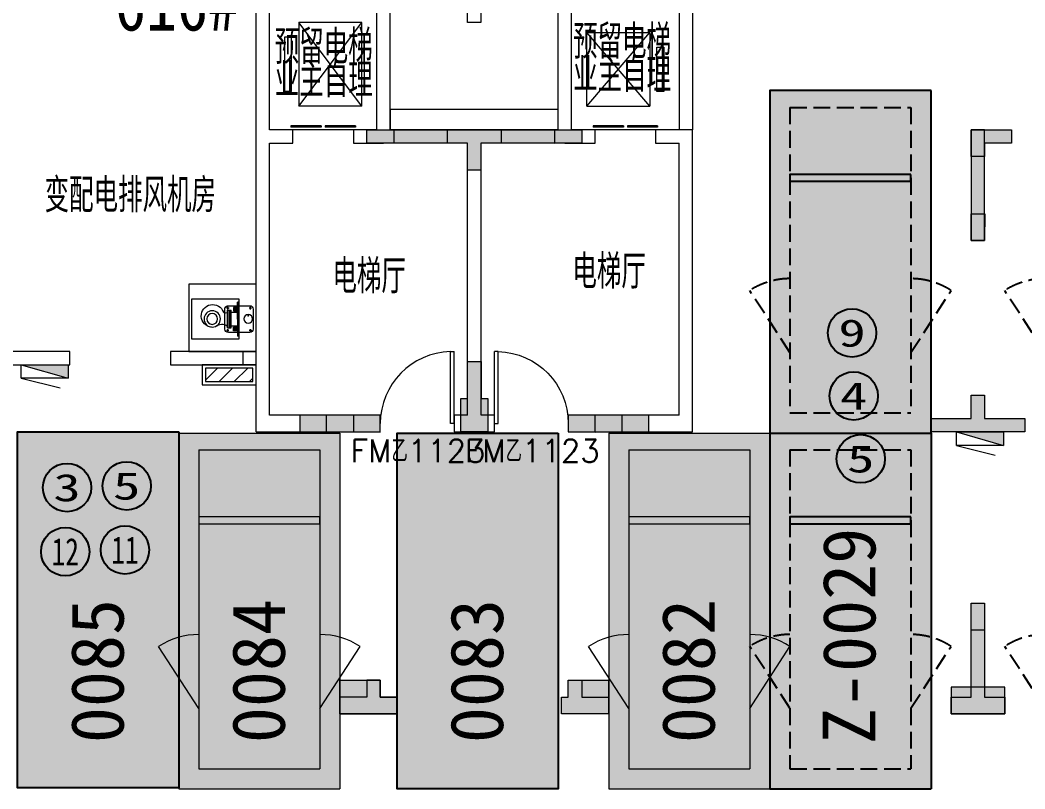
# Model space of a CAD drawing. Extents: x -264757 to 1033689, y 4049843 to 4347093.
# Drawn here: x -90951 to -75988, y 4272791 to 4284241 of the extents above; entities that cross this region are included whole.
import ezdxf
from ezdxf.enums import TextEntityAlignment as Align

# ---------------------------------------------------------------- set-up
doc = ezdxf.new("R2010")
doc.units = 0
doc.header["$LTSCALE"] = 1000
doc.header["$MEASUREMENT"] = 0
doc.linetypes.add('AX-01DK-PB01$1$A-001-车位参照B1$0$A-001-车位参照B1$0$A-001-车位参照B1$0$A-H4-001-基本图形$0$A-001-车位B1$0$DASH', pattern=[0.35, 0.25, -0.1])
doc.layers.add('AX-01DK-PB01$0$AX-001DK-01-PB01-02$0$A-3-WinF(Text)', color=8, linetype='Continuous', plot=False)
for name, color, linetype in [('不利因素1-紧邻消火栓', 7, 'Continuous'), ('不利因素11-尽端停车', 7, 'Continuous'), ('不利因素12-不满足一次性出车', 7, 'Continuous'), ('不利因素3-紧邻房间出入口', 7, 'Continuous'), ('不利因素4-紧邻行车坡道', 7, 'Continuous'), ('不利因素5-单面靠墙', 7, 'Continuous'), ('不可售车位', 255, 'Continuous'), ('子母车位', 7, 'Continuous'), ('普通车位', 7, 'Continuous')]:
    doc.layers.add(name, color=color, linetype=linetype)
doc.layers.add('无关图层', color=8, linetype='Continuous', lineweight=0)
doc.styles.add('AX-01DK-PB01$0$AX-001DK-01-PB01-02$0$_TCH_WINDOW', font='SIMPLEX', dxfattribs={"bigfont": 'GBCBIG'})
doc.styles.add('AX-01DK-PB01$0$Standard', font='gbenor.shx', dxfattribs={"bigfont": 'gbcbig.shx'})
doc.styles.add('AX-01DK-PB01$1$AX-001DK-01-PB01-02$0$Standard', font='gbenor.shx', dxfattribs={"bigfont": 'gbcbig.shx'})
doc.styles.add('AX-01DK-PB01$1$AX-001DK-01-PB01-02$0$黑体', font='simhei.ttf')
doc.styles.add('AX-ACK-BIANH1$0$黑体', font='simhei.ttf')
doc.styles.add('SX-ACK-PB01-WNC-ALL$0$黑体', font='simhei.ttf')
doc.styles.add('黑体', font='simhei.ttf')

# ---------------------------------------------------------------- blocks, each defined once
blk = doc.blocks.new('20200722.21175556')
at = {"layer": '不利因素1-紧邻消火栓', "true_color": 0x3c6a45}
h = blk.add_hatch(color=97, dxfattribs=at)
h.dxf.hatch_style = 1
edge = h.paths.add_edge_path()
edge.add_arc((360, 360), 360, 0, 360)
at = {"layer": '不利因素1-紧邻消火栓'}
blk.add_circle((360, 360), 360, dxfattribs=at)
at = {"layer": '不利因素1-紧邻消火栓', "style": '黑体', "width": 1.390625}
blk.add_text('9', height=407, dxfattribs=at).set_placement((156, 156), (564, 156), align=Align.FIT)
blk = doc.blocks.new('20200722.21182971')
at = {"layer": '不利因素4-紧邻行车坡道', "true_color": 0x9591ce}
h = blk.add_hatch(color=193, dxfattribs=at)
h.dxf.hatch_style = 1
edge = h.paths.add_edge_path()
edge.add_arc((360, 360), 360, 0, 360)
at = {"layer": '不利因素4-紧邻行车坡道'}
blk.add_circle((360, 360), 360, dxfattribs=at)
at = {"layer": '不利因素4-紧邻行车坡道', "style": '黑体', "width": 1.390625}
blk.add_text('4', height=407, dxfattribs=at).set_placement((156, 156), (564, 156), align=Align.FIT)
blk = doc.blocks.new('SX-ACK-PB01-WNC-ALL$0$20200722.21183209')
at = {"layer": '不利因素5-单面靠墙', "true_color": 0x6d711d}
h = blk.add_hatch(color=66, dxfattribs=at)
h.dxf.hatch_style = 1
edge = h.paths.add_edge_path()
edge.add_arc((360, 360), 360, 0, 360)
at = {"layer": '不利因素5-单面靠墙'}
blk.add_circle((360, 360), 360, dxfattribs=at)
at = {"layer": '不利因素5-单面靠墙', "style": 'SX-ACK-PB01-WNC-ALL$0$黑体', "width": 1.390625}
blk.add_text('5', height=407, dxfattribs=at).set_placement((156, 156), (564, 156), align=Align.FIT)
blk = doc.blocks.new('20200722.21185040')
at = {"layer": '不利因素11-尽端停车', "true_color": 0xf21b23}
h = blk.add_hatch(color=240, dxfattribs=at)
h.dxf.hatch_style = 1
edge = h.paths.add_edge_path()
edge.add_arc((360, 360), 360, 0, 360)
at = {"layer": '不利因素11-尽端停车'}
blk.add_circle((360, 360), 360, dxfattribs=at)
at = {"layer": '不利因素11-尽端停车', "style": '黑体', "width": 0.695313}
blk.add_text('11', height=407.3, dxfattribs=at).set_placement((156, 156), (564, 156), align=Align.FIT)
blk = doc.blocks.new('20200722.21185335')
at = {"layer": '不利因素12-不满足一次性出车', "true_color": 0x201adc}
h = blk.add_hatch(color=182, dxfattribs=at)
h.dxf.hatch_style = 1
edge = h.paths.add_edge_path()
edge.add_arc((360, 360), 360, 0, 360)
at = {"layer": '不利因素12-不满足一次性出车'}
blk.add_circle((360, 360), 360, dxfattribs=at)
at = {"layer": '不利因素12-不满足一次性出车', "style": '黑体', "width": 0.695313}
blk.add_text('12', height=407.3, dxfattribs=at).set_placement((156, 156), (564, 156), align=Align.FIT)
blk = doc.blocks.new('SX-ACK-PB01-WNC-ALL$0$20200722.21182536')
at = {"layer": '不利因素3-紧邻房间出入口', "true_color": 0xe4d218}
h = blk.add_hatch(color=52, dxfattribs=at)
h.dxf.hatch_style = 1
edge = h.paths.add_edge_path()
edge.add_arc((360, 360), 360, 0, 360)
at = {"layer": '不利因素3-紧邻房间出入口'}
blk.add_circle((360, 360), 360, dxfattribs=at)
at = {"layer": '不利因素3-紧邻房间出入口', "style": 'SX-ACK-PB01-WNC-ALL$0$黑体', "width": 1.390625}
blk.add_text('3', height=407, dxfattribs=at).set_placement((156, 156), (564, 156), align=Align.FIT)
blk = doc.blocks.new('销控车位')
at = {"layer": '不可售车位', "true_color": 0x757b8a}
h = blk.add_hatch(color=8, dxfattribs=at)
h.dxf.hatch_style = 1
h.paths.add_polyline_path([(2400, 0), (2400, -5300), (0, -5300), (0, 0)])
at = {"layer": '不可售车位', "color": 8, "true_color": 0x757b8a}
blk.add_lwpolyline([(2400, 0), (2400, -5300), (0, -5300), (0, 0)], close=True, dxfattribs=at)
blk = doc.blocks.new('PX-03CK-JSK$0$PX-CKB-P01-JSK$0$$0$水泵')
at = {"layer": '无关图层'}
for p, q in [((-25148, 231515, 0), (-25148, 231195, 0)), ((-25135, 231525, 0), (-25095, 231525, 0)), ((-25116, 231543, 0), (-25116, 231511, 0)), ((-25116, 231511, 0), (-25116, 231507, 0)), ((-24798, 231565, 0), (-25098, 231565, 0)), ((-24903, 231492, 0), (-24880, 231492, 0)), ((-24804, 231524, 0), (-24764, 231524, 0)), ((-24785, 231542, 0), (-24785, 231510, 0)), ((-24785, 231510, 0), (-24785, 231506, 0)), ((-24748, 231195, 0), (-24748, 231515, 0)), ((-24644, 231352, 0), (-25244, 231352, 0)), ((-25244, 231352, 0), (-25244, 230652, 0)), ((-24950, 231351, 0), (-25204, 231351, 0)), ((-25204, 231351, 0), (-25204, 231330, 0)), ((-24950, 231351, 0), (-24696, 231351, 0)), ((-24696, 231351, 0), (-24696, 231330, 0)), ((-24644, 230652, 0), (-24644, 231352, 0)), ((-24950, 231330, 0), (-25204, 231330, 0)), ((-25136, 231186, 0), (-25096, 231186, 0)), ((-25106, 231185, 0), (-25129, 231185, 0)), ((-25120, 231330, 0), (-25120, 231273, 0)), ((-25120, 231273, 0), (-25070, 231273, 0)), ((-25117, 231204, 0), (-25117, 231172, 0)), ((-25108, 231323, 0), (-25067, 231323, 0)), ((-25108, 231284, 0), (-25108, 231323, 0)), ((-25070, 231284, 0), (-25108, 231284, 0)), ((-25103, 231315, 0), (-25103, 231292, 0)), ((-25085, 231320, 0), (-25098, 231320, 0)), ((-25098, 231287, 0), (-25084, 231287, 0)), ((-25084, 231323, 0), (-25084, 231284, 0)), ((-25084, 231310, 0), (-25052, 231310, 0)), ((-25084, 231297, 0), (-25052, 231297, 0)), ((-25055, 231310, 0), (-25083, 231310, 0)), ((-25077, 231185, 0), (-25077, 231238, 0)), ((-25077, 231215, 0), (-24815, 231215, 0)), ((-25077, 231208, 0), (-24815, 231208, 0)), ((-25077, 231185, 0), (-24815, 231185, 0)), ((-25076, 231238, 0), (-24815, 231238, 0)), ((-25070, 231273, 0), (-25070, 231284, 0)), ((-25067, 231323, 0), (-25067, 231330, 0)), ((-25052, 231328, 0), (-25052, 231239, 0)), ((-24950, 231330, 0), (-24696, 231330, 0)), ((-24846, 231239, 0), (-24846, 231328, 0)), ((-24846, 231312, 0), (-24807, 231312, 0)), ((-24844, 231299, 0), (-24806, 231299, 0)), ((-24827, 231323, 0), (-24827, 231330, 0)), ((-24785, 231323, 0), (-24827, 231323, 0)), ((-24824, 231284, 0), (-24785, 231284, 0)), ((-24824, 231273, 0), (-24824, 231284, 0)), ((-24773, 231273, 0), (-24824, 231273, 0)), ((-24815, 231185, 0), (-24815, 231238, 0)), ((-24807, 231322, 0), (-24807, 231284, 0)), ((-24793, 231319, 0), (-24807, 231319, 0)), ((-24807, 231289, 0), (-24793, 231289, 0)), ((-24804, 231186, 0), (-24764, 231186, 0)), ((-24788, 231294, 0), (-24788, 231314, 0)), ((-24785, 231284, 0), (-24785, 231323, 0)), ((-24785, 231205, 0), (-24785, 231173, 0)), ((-24773, 231324, 0), (-24773, 231332, 0)), ((-24773, 231330, 0), (-24773, 231273, 0)), ((-25117, 231172, 0), (-25117, 231168, 0)), ((-25098, 231145, 0), (-24798, 231145, 0)), ((-24781, 231136, 0), (-24805, 231136, 0)), ((-24785, 231173, 0), (-24785, 231169, 0)), ((-25244, 230652, 0), (-24644, 230652, 0))]:
    blk.add_line(p, q, dxfattribs=at)
for centre, radius in [((-25117, 231525, 0), 8.75), ((-24944, 231492, 0), 65), ((-24891, 231492, 0), 7.88), ((-24785, 231524, 0), 8.75), ((-25117, 231186, 0), 8.75), ((-24785, 231186, 0), 8.75), ((-24945, 230955, 0), 122), ((-24945, 230955, 0), 80.5)]:
    blk.add_circle(centre, radius, dxfattribs=at)
for centre, radius, start, end in [((-25098, 231515, 0), 50, 90.0002, 180.0002), ((-24798, 231515, 0), 50, 0.0002, 90.0002), ((-25098, 231195, 0), 50, 180.0002, 270.0002), ((-25098, 231315, 0), 5.18, 90.0002, 180.0002), ((-25098, 231292, 0), 5.18, 180.0002, 270.0002), ((-25165, 231098, 0), 142, 319.6544, 36.6268), ((-24798, 231195, 0), 50, 270.0002, 0.0002), ((-24793, 231314, 0), 5.18, 0.0002, 90.0002), ((-24793, 231294, 0), 5.18, 270.0002, 0.0002), ((-24899, 230961, 0), 169, 185.2838, 71.5275), ((-24826, 231152, 0), 34.6, 117.9765, 237.6187)]:
    blk.add_arc(centre, radius, start, end, dxfattribs=at)
blk = doc.blocks.new('AX-01DK-PB01$0$AX-001DK-01-PP01$0$AX-001DK-01-PP01$0$$DORLIB2D$00000127')
at = {"layer": '无关图层'}
for points in [[(-0.533, 0.795), (-0.533, 0.69)], [(-0.033, 0.795), (-0.533, 0.795)], [(-0.033, 0.69), (-0.533, 0.69)], [(-0.033, 0.795), (-0.033, 0.69)], [(0.533, 0.795), (0.033, 0.795)], [(0.033, 0.795), (0.033, 0.69)], [(0.533, 0.69), (0.033, 0.69)], [(0.533, 0.795), (0.533, 0.69)], [(0.5, 0.5), (-0.5, 0.5)]]:
    blk.add_lwpolyline(points, dxfattribs=at)
blk = doc.blocks.new('AX-01DK-PB01$0$$DorLib2D$00000001')
at = {"layer": '无关图层'}
for p, q in [((0.45, 0.975), (0.5, 0.975)), ((0.45, 0), (0.45, 0.975)), ((0.5, 0), (0.5, 0.975)), ((0.5, 0), (0.45, 0))]:
    blk.add_line(p, q, dxfattribs=at)
at = {"layer": '无关图层', "lineweight": 13}
blk.add_arc((0.475, 0), 0.975, 91.4693, 180, dxfattribs=at)
blk = doc.blocks.new('PX-03CK-XHS$1$$TWTSYS$00000508')
at = {"layer": '无关图层'}
for p, q in [((-0.5, 0.5), (0.324, 1.224)), ((-0.5, 0.5), (-0.5, -0.5)), ((-0.5, -0.5), (0.5, 0.5)), ((0.5, 0.5), (-0.5, 0.5)), ((0.5, -0.5), (0.5, 0.5)), ((-0.5, -0.5), (0.5, -0.5))]:
    blk.add_line(p, q, dxfattribs=at)
blk.add_solid([(0.5, -0.5), (0.5, 0.5), (-0.5, -0.5)], dxfattribs=at)
blk = doc.blocks.new('A$C7e5eb487')
at = {"layer": '普通车位', "true_color": 0xf18f8e}
h = blk.add_hatch(color=11, dxfattribs=at)
h.dxf.hatch_style = 1
h.paths.add_polyline_path([(2400, 0), (2400, -5300), (0, -5300), (0, 0)])
blk = doc.blocks.new('A$C741380cb')
at = {"layer": '子母车位', "true_color": 0x0617f9}
h = blk.add_hatch(color=5, dxfattribs=at)
h.dxf.hatch_style = 1
h.paths.add_polyline_path([(2400, 0), (2400, -10400), (0, -10400), (0, 0)])

msp = doc.modelspace()

# ---------------------------------------------------------------- hatches: boundary and pattern name
at = {"layer": '无关图层'}
for points in [[(-85787.9, 4282606.4), (-85387.8, 4282606.9), (-85387.8, 4282405.8), (-85787.9, 4282405.3)], [(-83788, 4282606.9), (-83788, 4282406.9), (-84088.1, 4282406.9), (-84088.3, 4282006.9), (-84289.4, 4282006.9), (-84288.7, 4282406.9), (-84589, 4282406.9), (-84589, 4282606.9)], [(-82988.1, 4282606.4), (-82587.9, 4282606.9), (-82587.9, 4282405.8), (-82988.1, 4282405.3)], [(-76187.9, 4282606.9), (-76187.9, 4282406.9), (-76587.5, 4282406.9), (-76587.8, 4282206.9), (-76788.8, 4282206.9), (-76788.5, 4282606.9)], [(-76587.2, 4281356.9), (-76587.6, 4280956.9), (-76788.6, 4280956.9), (-76788.3, 4281356.9)], [(-84387.7, 4278606.9), (-84287.7, 4278606.9), (-84287.7, 4279156.9), (-84087.7, 4279156.9), (-84087.7, 4278606.9), (-83987.7, 4278606.9), (-83987.7, 4278106.9), (-84387.7, 4278106.9)], [(-77388.1, 4278306.9), (-76788.1, 4278306.9), (-76788.1, 4278656.9), (-76588.1, 4278656.9), (-76588.1, 4278306.9), (-75988.1, 4278306.9), (-75988.1, 4278106.9), (-77388.1, 4278106.9)], [(-86386.6, 4278356.8), (-86786.8, 4278357.4), (-86786.8, 4278106.3), (-86386.6, 4278105.8)], [(-85587.7, 4278356.9), (-85987.9, 4278357.4), (-85987.9, 4278106.4), (-85587.7, 4278105.8)], [(-82387.5, 4278356.9), (-82787.7, 4278357.4), (-82787.7, 4278106.4), (-82387.5, 4278105.8)], [(-81588.6, 4278356.9), (-81988.8, 4278357.5), (-81988.8, 4278106.4), (-81588.6, 4278105.9)], [(-76587.7, 4275556.9), (-76588.1, 4275156.9), (-76789.1, 4275156.9), (-76788.8, 4275556.9)], [(-86188, 4274409.3), (-85588, 4274409.3), (-85588, 4274159.3), (-85337.6, 4274159.3), (-85337.6, 4273909.3), (-86188, 4273909.3)], [(-82787.6, 4274409.3), (-82187.6, 4274409.3), (-82187.6, 4273909.3), (-82787.6, 4273909.3), (-82887.6, 4273909.3), (-82887.4, 4274159.3), (-82787.6, 4274159.3)], [(-76288.5, 4274307.9), (-77088.6, 4274307.9), (-77088.5, 4273906.9), (-76288.5, 4273907.9)]]:
    msp.add_hatch(color=256, dxfattribs=at).paths.add_polyline_path(points)
h = msp.add_hatch(color=256, dxfattribs=at)
h.dxf.hatch_style = 1
h.paths.add_polyline_path([(-85787.8, 4282606.9), (-82587.8, 4282606.9), (-82587.8, 4282406.9), (-84087.8, 4282406.9), (-84087.8, 4282006.9), (-84287.8, 4282006.9), (-84287.8, 4282406.9), (-85787.8, 4282406.9)])
h = msp.add_hatch(color=256, dxfattribs=at)
h.dxf.hatch_style = 1
h.paths.add_polyline_path([(-76787.9, 4280956.9), (-76587.9, 4280956.9), (-76587.9, 4282606.9), (-76787.9, 4282606.9)])
h = msp.add_hatch(dxfattribs=at)
h.set_pattern_fill('ANSI31', color=256, scale=100, angle=360)
h.set_pattern_definition([(45, (-40839.3, 206311.66), (-112.2532015, 112.2532015), [])])
h.paths.add_polyline_path([(-88187.9, 4278857), (-87487.9, 4278857), (-87487.9, 4279056.9), (-88187.9, 4279056.9)])
h = msp.add_hatch(color=256, dxfattribs=at)
h.dxf.hatch_style = 1
h.paths.add_polyline_path([(-77387.9, 4278306.9), (-76787.9, 4278306.9), (-76787.9, 4278656.9), (-76587.9, 4278656.9), (-76587.9, 4278306.9), (-75987.9, 4278306.9), (-75987.9, 4278106.9), (-77387.9, 4278106.9)])
h = msp.add_hatch(color=256, dxfattribs=at)
h.dxf.hatch_style = 1
h.paths.add_polyline_path([(-85587.7, 4278356.9), (-86786.8, 4278356.9), (-86786.8, 4278106.3), (-85587.7, 4278106.3)])
h = msp.add_hatch(color=256, dxfattribs=at)
h.dxf.hatch_style = 1
h.paths.add_polyline_path([(-81589, 4278356.9), (-82788.1, 4278356.9), (-82788.1, 4278106.4), (-81589, 4278106.4)])
h = msp.add_hatch(color=256, dxfattribs=at)
h.dxf.hatch_style = 1
h.paths.add_polyline_path([(-77087.9, 4274156.9), (-76787.9, 4274156.9), (-76787.9, 4275556.9), (-76587.9, 4275556.9), (-76587.9, 4274156.9), (-76287.9, 4274156.9), (-76287.9, 4273906.9), (-77087.9, 4273906.9)])
h = msp.add_hatch(color=256, dxfattribs=at)
h.dxf.hatch_style = 1
h.paths.add_polyline_path([(-85337.6, 4273909.3), (-85337.6, 4274159.3), (-85587.6, 4274159.3), (-85587.6, 4274409.3), (-85787.6, 4274409.3), (-85787.6, 4274159.3), (-86187.6, 4274159.3), (-86187.6, 4273909.3), (-85787.6, 4273909.3)])
h = msp.add_hatch(color=256, dxfattribs=at)
h.dxf.hatch_style = 1
h.paths.add_polyline_path([(-82887.6, 4273909.3), (-82887.6, 4274159.3), (-82787.6, 4274159.3), (-82787.6, 4274409.3), (-82587.6, 4274409.3), (-82587.6, 4274159.3), (-82187.6, 4274159.3), (-82187.6, 4273909.3), (-82587.6, 4273909.3)])

# ---------------------------------------------------------------- linework, layer by layer
at = {"layer": '子母车位', "color": 8, "linetype": 'AX-01DK-PB01$1$A-001-车位参照B1$0$A-001-车位参照B1$0$A-001-车位参照B1$0$A-H4-001-基本图形$0$A-001-车位B1$0$DASH'}
for p, q in [((-79486.3, 4282940.7), (-77686.3, 4282940.7)), ((-79486.3, 4282940.7), (-79486.3, 4278390.7, 0)), ((-77686.3, 4282940.7), (-77686.3, 4278390.7, 0)), ((-79486.3, 4278390.7, 0), (-77686.3, 4278390.7, 0)), ((-79486.3, 4277840.7, 0), (-77686.3, 4277840.7, 0)), ((-79486.3, 4277840.7, 0), (-79486.3, 4273090.7)), ((-77686.3, 4277840.7, 0), (-77686.3, 4273090.7)), ((-79486.3, 4273090.7), (-77686.3, 4273090.7))]:
    msp.add_line(p, q, dxfattribs=at)
at = {"layer": '子母车位', "color": 83}
for p, q in [((-79786.3, 4278090.7, 0), (-79786.3, 4272790.7)), ((-79786.3, 4278090.7, 0), (-77386.3, 4278090.7, 0)), ((-77386.3, 4278090.7, 0), (-77386.3, 4272790.7)), ((-79786.3, 4272790.7), (-77386.3, 4272790.7))]:
    msp.add_line(p, q, dxfattribs=at)
msp.add_lwpolyline([(-77386.3, 4283190.7), (-79786.3, 4283190.6), (-79786.3, 4278090.6), (-77386.3, 4278090.7)], close=True, dxfattribs=at)
at = {"layer": '子母车位'}
msp.add_lwpolyline([(-77686.3, 4281940.7), (-79486.3, 4281940.7), (-79486.3, 4281840.7), (-77686.3, 4281840.7)], close=True, dxfattribs=at)
at = {"layer": '子母车位', "linetype": 'AX-01DK-PB01$1$A-001-车位参照B1$0$A-001-车位参照B1$0$A-001-车位参照B1$0$A-H4-001-基本图形$0$A-001-车位B1$0$DASH'}
for points in [[(-79486.3, 4279290.7), (-80086.3, 4280212.6)], [(-77686.3, 4279290.7), (-77086.3, 4280212.6)], [(-75688, 4279290.7), (-76288, 4280212.6)]]:
    msp.add_lwpolyline(points, dxfattribs=at)
at = {"layer": '子母车位', "elevation": 0}
msp.add_lwpolyline([(-77686.3, 4276840.7), (-79486.3, 4276840.7), (-79486.3, 4276740.7), (-77686.3, 4276740.7)], close=True, dxfattribs=at)
at = {"layer": '子母车位', "linetype": 'AX-01DK-PB01$1$A-001-车位参照B1$0$A-001-车位参照B1$0$A-001-车位参照B1$0$A-H4-001-基本图形$0$A-001-车位B1$0$DASH', "elevation": 0}
for points in [[(-79486.3, 4273990.7), (-80086.3, 4274912.6)], [(-77686.3, 4273990.7), (-77086.3, 4274912.6)], [(-75688, 4273990.7), (-76288, 4274912.6)]]:
    msp.add_lwpolyline(points, dxfattribs=at)
at = {"layer": '子母车位', "linetype": 'AX-01DK-PB01$1$A-001-车位参照B1$0$A-001-车位参照B1$0$A-001-车位参照B1$0$A-H4-001-基本图形$0$A-001-车位B1$0$DASH'}
for centre, start, end in [((-79486.3, 4279290.7, 0), 90, 123.05573), ((-77686.3, 4279290.7, 0), 56.94427, 90), ((-75688, 4279290.7, 0), 90, 123.05573), ((-79486.3, 4273990.7), 90, 123.05573), ((-77686.3, 4273990.7), 56.94427, 90), ((-75688, 4273990.7), 90, 123.05573)]:
    msp.add_arc(centre, 1100, start, end, dxfattribs=at)
at = {"layer": '无关图层'}
for p, q in [((-87437.9, 4282506.9), (-87437.9, 4284456.9)), ((-85437.9, 4282606.9), (-85437.9, 4284456.9)), ((-82937.9, 4282606.9), (-82937.9, 4284456.9)), ((-80937.6, 4284456.9), (-80937.6, 4282606.9)), ((-87237.9, 4282606.9), (-87237.9, 4284356.9)), ((-85637.9, 4282606.9), (-85637.9, 4284356.9)), ((-82737.9, 4282606.9), (-82737.9, 4284356.9)), ((-81137.6, 4284356.9), (-81137.6, 4282606.9)), ((-85862.9, 4284206.9), (-86802.9, 4284206.9)), ((-86802.9, 4284206.9), (-86802.9, 4282956.9)), ((-86802.9, 4282956.9), (-85862.9, 4284206.9)), ((-85862.9, 4282956.9), (-86802.9, 4284206.9)), ((-85862.9, 4282956.9), (-85862.9, 4284206.9)), ((-82512.9, 4282956.9), (-82512.9, 4284056.9)), ((-82512.9, 4284056.9), (-81572.9, 4284056.9)), ((-81572.9, 4282956.9), (-82512.9, 4284056.9)), ((-82512.9, 4282956.9), (-81572.9, 4284056.9)), ((-81572.9, 4284056.9), (-81572.9, 4282956.9)), ((-86907.9, 4283986.9), (-87012.9, 4283986.9)), ((-87012.9, 4283986.9), (-87012.9, 4283176.9)), ((-86907.9, 4283176.9), (-86907.9, 4283986.9)), ((-81467.9, 4283176.9), (-81467.9, 4283836.9)), ((-81467.9, 4283836.9), (-81362.9, 4283836.9)), ((-81362.9, 4283836.9), (-81362.9, 4283176.9)), ((-86907.9, 4283176.9), (-87012.9, 4283176.9)), ((-81362.9, 4283176.9), (-81467.9, 4283176.9)), ((-87437.9, 4278106.9), (-87437.9, 4282506.9)), ((-86887.9, 4282606.9), (-87237.9, 4282606.9)), ((-86887.9, 4282406.9), (-86887.9, 4282606.9)), ((-85637.9, 4282606.9), (-85987.9, 4282606.9)), ((-85987.9, 4282606.9), (-85987.9, 4282406.9)), ((-84187.6, 4282606.9), (-85437.9, 4282606.9)), ((-82937.9, 4282606.9), (-84187.6, 4282606.9)), ((-82387.9, 4282606.9), (-82737.9, 4282606.9)), ((-82387.9, 4282406.9), (-82387.9, 4282606.9)), ((-80937.8, 4282606.9), (-81487.9, 4282606.9)), ((-81487.9, 4282606.9), (-81487.9, 4282406.9)), ((-80937.6, 4282606.9), (-81137.6, 4282606.9)), ((-80937.8, 4278106.9), (-80937.8, 4282606.9)), ((-87237.9, 4278356.9), (-87237.9, 4282406.9)), ((-87237.9, 4282406.9), (-86887.9, 4282406.9)), ((-85987.9, 4282406.9), (-85537.9, 4282406.9)), ((-84287.6, 4282406.9), (-85537.9, 4282406.9)), ((-84287.6, 4278356.9), (-84287.6, 4282406.9)), ((-82837.9, 4282406.9), (-84087.6, 4282406.9)), ((-84087.6, 4278356.9), (-84087.6, 4282406.9)), ((-82837.9, 4282406.9), (-82387.9, 4282406.9)), ((-81487.9, 4282406.9), (-81137.8, 4282406.9)), ((-81137.8, 4278356.9), (-81137.8, 4282406.9)), ((-90213.1, 4279306.9), (-91590.5, 4279306.9)), ((-90213.1, 4279106.9), (-90213.1, 4279306.9)), ((-87437.9, 4279306.9), (-88713.1, 4279306.9)), ((-88713.1, 4279306.9), (-88713.1, 4279106.9)), ((-87629.3, 4279106.9), (-87629.3, 4279306.9)), ((-87437.9, 4279106.9), (-87437.9, 4279306.9)), ((-91590.5, 4279106.9), (-90213.1, 4279106.9)), ((-88713.1, 4279106.9), (-87437.9, 4279106.9)), ((-85587.6, 4278356.9), (-87237.9, 4278356.9)), ((-85587.6, 4278106.9), (-85587.6, 4278356.9)), ((-84287.6, 4278356.9), (-84487.6, 4278356.9)), ((-84487.6, 4278356.9), (-84487.6, 4278106.9)), ((-83887.6, 4278356.9), (-84087.6, 4278356.9)), ((-83887.6, 4278106.9), (-83887.6, 4278356.9)), ((-81137.8, 4278356.9), (-82787.6, 4278356.9)), ((-82787.6, 4278356.9), (-82787.6, 4278106.9)), ((-88587.9, 4278090.6), (-88587.9, 4272790.6, 0)), ((-88587.9, 4278090.6), (-86187.9, 4278090.6)), ((-87437.9, 4278106.9), (-85587.6, 4278106.9)), ((-86187.9, 4278090.6), (-86187.9, 4272790.6, 0)), ((-84487.6, 4278106.9), (-84187.6, 4278106.9)), ((-84187.6, 4278106.9), (-83887.6, 4278106.9)), ((-82787.6, 4278106.9), (-80937.8, 4278106.9)), ((-82186.3, 4278090.6), (-82186.3, 4272790.6, 0)), ((-82186.3, 4278090.6), (-79786.3, 4278090.6)), ((-79786.3, 4278090.6), (-79786.3, 4272790.6, 0)), ((-88287.9, 4277840.6), (-86487.9, 4277840.6)), ((-88287.9, 4277840.6), (-88287.9, 4273090.6, 0)), ((-86487.9, 4277840.6), (-86487.9, 4273090.6, 0)), ((-81886.3, 4277840.6), (-80086.3, 4277840.6)), ((-81886.3, 4277840.6), (-81886.3, 4273090.6, 0)), ((-80086.3, 4277840.6), (-80086.3, 4273090.6, 0)), ((-88287.9, 4273090.6, 0), (-86487.9, 4273090.6, 0)), ((-81886.3, 4273090.6, 0), (-80086.3, 4273090.6, 0)), ((-88587.9, 4272790.6, 0), (-86187.9, 4272790.6, 0)), ((-82186.3, 4272790.6, 0), (-79786.3, 4272790.6, 0))]:
    msp.add_line(p, q, dxfattribs=at)
msp.add_lwpolyline([(-83537.9, 4288676.9, 0, 0, 0), (-83528.7, 4283824.8, 0, 0, 0), (-84830.3, 4283824.8, 0, 0, 0), (-84830.3, 4286475.8, 0, 120, 0), (-84830.3, 4286025.8, 0, 0, 0)], format="xyseb", dxfattribs=at)
for points in [[(-84287.9, 4288726.9), (-84087.9, 4288726.9), (-84087.9, 4284206.9), (-84287.9, 4284206.9), (-84287.9, 4288726.9)], [(-85862.9, 4282956.9), (-86802.9, 4282956.9)], [(-82512.9, 4282956.9), (-81572.9, 4282956.9)], [(-82937.9, 4282607.9), (-82937.9, 4282907.9), (-85437.9, 4282907.9), (-85437.9, 4282607.9), (-82937.9, 4282606.9), (-82937.9, 4282907.9)], [(-88287.9, 4273990.6), (-88887.9, 4274912.6)], [(-86487.9, 4273990.6), (-85887.9, 4274912.6)], [(-81886.3, 4273990.6), (-82486.3, 4274912.6)], [(-80086.3, 4273990.6), (-79486.3, 4274912.6)]]:
    msp.add_lwpolyline(points, dxfattribs=at)
for points in [[(-85787.9, 4282606.4), (-85387.8, 4282606.9), (-85387.8, 4282405.8), (-85787.9, 4282405.3)], [(-85787.8, 4282606.9), (-82587.8, 4282606.9), (-82587.8, 4282406.9), (-84087.8, 4282406.9), (-84087.8, 4282006.9), (-84287.8, 4282006.9), (-84287.8, 4282406.9), (-85787.8, 4282406.9)], [(-83788, 4282606.9), (-83788, 4282406.9), (-84088.1, 4282406.9), (-84088.3, 4282006.9), (-84289.4, 4282006.9), (-84288.7, 4282406.9), (-84589, 4282406.9), (-84589, 4282606.9)], [(-82988.1, 4282606.4), (-82587.9, 4282606.9), (-82587.9, 4282405.8), (-82988.1, 4282405.3)], [(-76187.9, 4282606.9), (-76187.9, 4282406.9), (-76587.5, 4282406.9), (-76587.8, 4282206.9), (-76788.8, 4282206.9), (-76788.5, 4282606.9)], [(-76787.9, 4280956.9), (-76587.9, 4280956.9), (-76587.9, 4282606.9), (-76787.9, 4282606.9)], [(-76587.2, 4281356.9), (-76587.6, 4280956.9), (-76788.6, 4280956.9), (-76788.3, 4281356.9)], [(-87437.9, 4279306.9), (-87437.9, 4280306.9), (-88437.9, 4280306.9), (-88437.9, 4279306.9)], [(-88237.9, 4278807), (-87437.9, 4278807), (-87437.9, 4279106.9), (-88237.9, 4279106.9)], [(-88187.9, 4278857), (-87487.9, 4278857), (-87487.9, 4279056.9), (-88187.9, 4279056.9)], [(-84387.7, 4278606.9), (-84287.7, 4278606.9), (-84287.7, 4279156.9), (-84087.7, 4279156.9), (-84087.7, 4278606.9), (-83987.7, 4278606.9), (-83987.7, 4278106.9), (-84387.7, 4278106.9)], [(-77388.1, 4278306.9), (-76788.1, 4278306.9), (-76788.1, 4278656.9), (-76588.1, 4278656.9), (-76588.1, 4278306.9), (-75988.1, 4278306.9), (-75988.1, 4278106.9), (-77388.1, 4278106.9)], [(-77387.9, 4278306.9), (-76787.9, 4278306.9), (-76787.9, 4278656.9), (-76587.9, 4278656.9), (-76587.9, 4278306.9), (-75987.9, 4278306.9), (-75987.9, 4278106.9), (-77387.9, 4278106.9)], [(-86386.6, 4278356.8), (-86786.8, 4278357.4), (-86786.8, 4278106.3), (-86386.6, 4278105.8)], [(-85587.7, 4278356.9), (-86786.8, 4278356.9), (-86786.8, 4278106.3), (-85587.7, 4278106.3)], [(-85587.7, 4278356.9), (-85987.9, 4278357.4), (-85987.9, 4278106.4), (-85587.7, 4278105.8)], [(-81589, 4278356.9), (-82788.1, 4278356.9), (-82788.1, 4278106.4), (-81589, 4278106.4)], [(-82387.5, 4278356.9), (-82787.7, 4278357.4), (-82787.7, 4278106.4), (-82387.5, 4278105.8)], [(-81588.6, 4278356.9), (-81988.8, 4278357.5), (-81988.8, 4278106.4), (-81588.6, 4278105.9)], [(-86487.9, 4276840.6), (-88287.9, 4276840.6), (-88287.9, 4276740.6), (-86487.9, 4276740.6)], [(-80086.3, 4276840.6), (-81886.3, 4276840.6), (-81886.3, 4276740.6), (-80086.3, 4276740.6)], [(-77087.9, 4274156.9), (-76787.9, 4274156.9), (-76787.9, 4275556.9), (-76587.9, 4275556.9), (-76587.9, 4274156.9), (-76287.9, 4274156.9), (-76287.9, 4273906.9), (-77087.9, 4273906.9)], [(-76587.7, 4275556.9), (-76588.1, 4275156.9), (-76789.1, 4275156.9), (-76788.8, 4275556.9)], [(-86188, 4274409.3), (-85588, 4274409.3), (-85588, 4274159.3), (-85337.6, 4274159.3), (-85337.6, 4273909.3), (-86188, 4273909.3)], [(-85337.6, 4273909.3), (-85337.6, 4274159.3), (-85587.6, 4274159.3), (-85587.6, 4274409.3), (-85787.6, 4274409.3), (-85787.6, 4274159.3), (-86187.6, 4274159.3), (-86187.6, 4273909.3), (-85787.6, 4273909.3)], [(-82887.6, 4273909.3), (-82887.6, 4274159.3), (-82787.6, 4274159.3), (-82787.6, 4274409.3), (-82587.6, 4274409.3), (-82587.6, 4274159.3), (-82187.6, 4274159.3), (-82187.6, 4273909.3), (-82587.6, 4273909.3)], [(-82787.6, 4274409.3), (-82187.6, 4274409.3), (-82187.6, 4273909.3), (-82787.6, 4273909.3), (-82887.6, 4273909.3), (-82887.4, 4274159.3), (-82787.6, 4274159.3)], [(-76288.5, 4274307.9), (-77088.6, 4274307.9), (-77088.5, 4273906.9), (-76288.5, 4273907.9)]]:
    msp.add_lwpolyline(points, close=True, dxfattribs=at)
for centre, start, end in [((-88287.9, 4273990.6, 0), 90, 123.05573), ((-86487.9, 4273990.6, 0), 56.94427, 90), ((-81886.3, 4273990.6, 0), 90, 123.05573), ((-80086.3, 4273990.6, 0), 56.94427, 90)]:
    msp.add_arc(centre, 1100, start, end, dxfattribs=at)

# ---------------------------------------------------------------- block references
at = {"layer": '不利因素1-紧邻消火栓'}
msp.add_blockref('20200722.21175556', (-78922.3, 4279221), dxfattribs=at)
at = {"layer": '不利因素11-尽端停车'}
msp.add_blockref('20200722.21185040', (-89749.5, 4275989.2), dxfattribs=at)
at = {"layer": '不利因素12-不满足一次性出车'}
msp.add_blockref('20200722.21185335', (-90638.8, 4275963.8), dxfattribs=at)
at = {"layer": '不利因素3-紧邻房间出入口'}
msp.add_blockref('SX-ACK-PB01-WNC-ALL$0$20200722.21182536', (-90612.4, 4276918.7), dxfattribs=at)
at = {"layer": '不利因素4-紧邻行车坡道'}
msp.add_blockref('20200722.21182971', (-78897.3, 4278283.2), dxfattribs=at)
at = {"layer": '不利因素5-单面靠墙'}
for p in [(-78792.7, 4277347), (-89723.9, 4276943.2)]:
    msp.add_blockref('SX-ACK-PB01-WNC-ALL$0$20200722.21183209', p, dxfattribs=at)
at = {"layer": '不可售车位'}
for p in [(-90987.9, 4278106.9), (-85337.9, 4278090.6)]:
    msp.add_blockref('销控车位', p, dxfattribs=at)
at = {"layer": '子母车位', "rotation": 180.0000000000001}
msp.add_blockref('A$C741380cb', (-77386.3, 4272790.7), dxfattribs=at)
at = {"layer": '无关图层', "zscale": 200}
for p, xscale, yscale, rotation in [((-86437.9, 4282506.9), 900, 200, 7.174070222237814e-09), ((-81937.9, 4282506.9), -900, -200, 179.9999999925303)]:
    msp.add_blockref('AX-01DK-PB01$0$AX-001DK-01-PP01$0$AX-001DK-01-PP01$0$$DORLIB2D$00000127', p, dxfattribs=dict(at, xscale=xscale, yscale=yscale, rotation=rotation))
at = {"layer": '无关图层', "xscale": -1, "rotation": 270}
msp.add_blockref('PX-03CK-JSK$0$PX-CKB-P01-JSK$0$$0$水泵', (-319045.3, 4304735.1, 0), dxfattribs=at)
at = {"layer": '无关图层'}
ref = msp.add_blockref('AX-01DK-PB01$0$$DorLib2D$00000001', (-85037.6, 4278231.9), dxfattribs=dict(at, xscale=-1100, yscale=-1100, zscale=250, rotation=180.0000000004404))
ref.add_attrib('A', 'FM乙1123', (-86028.5, 4277656.9), dxfattribs={"layer": 'AX-01DK-PB01$0$AX-001DK-01-PB01-02$0$A-3-WinF(Text)', "height": 337.59, "style": 'AX-01DK-PB01$0$AX-001DK-01-PB01-02$0$_TCH_WINDOW'})
ref = msp.add_blockref('AX-01DK-PB01$0$$DorLib2D$00000001', (-83337.6, 4278231.9), dxfattribs=dict(at, xscale=1100, yscale=-1100, zscale=250, rotation=179.9999999995595))
ref.add_attrib('A', 'FM乙1123', (-84328.5, 4277656.9), dxfattribs={"layer": 'AX-01DK-PB01$0$AX-001DK-01-PB01-02$0$A-3-WinF(Text)', "height": 337.59, "rotation": 360, "style": 'AX-01DK-PB01$0$AX-001DK-01-PB01-02$0$_TCH_WINDOW'})
at = {"layer": '无关图层', "xscale": 700, "yscale": -200, "zscale": 700}
for p in [(-90583.8, 4279006.9), (-76656.5, 4278006.9)]:
    msp.add_blockref('PX-03CK-XHS$1$$TWTSYS$00000508', p, dxfattribs=at)
at = {"layer": '普通车位', "rotation": 180}
for p in [(-86187.9, 4272790.6, 0), (-79786.3, 4272790.6, 0)]:
    msp.add_blockref('A$C7e5eb487', p, dxfattribs=at)

# ---------------------------------------------------------------- texts
at = {"layer": '无关图层', "style": 'AX-01DK-PB01$1$AX-001DK-01-PB01-02$0$黑体', "width": 0.85}
msp.add_text('616#', height=800, dxfattribs=at).set_placement((-89540.7, 4284085.3))
at = {"layer": '无关图层'}
for s, style, p in [('预留电梯', 'AX-01DK-PB01$0$Standard', (-87159.6, 4283587.5)), ('预留电梯', 'AX-01DK-PB01$0$Standard', (-82716.3, 4283665.7)), ('业主自理', 'AX-01DK-PB01$0$Standard', (-82716.3, 4283171.3)), ('业主自理', 'AX-01DK-PB01$0$Standard', (-87159.6, 4283093.1)), ('变配电排风机房', 'AX-01DK-PB01$1$AX-001DK-01-PB01-02$0$Standard', (-90586.3, 4281378)), ('电梯厅', 'AX-01DK-PB01$0$Standard', (-86300, 4280169.9)), ('电梯厅', 'AX-01DK-PB01$0$Standard', (-82726.5, 4280240.8))]:
    msp.add_text(s, height=506.38, dxfattribs=dict(at, style=style)).set_placement(p)
at = {"layer": '无关图层', "style": 'AX-ACK-BIANH1$0$黑体'}
for s, p in [('Z-0029', (-78213.5, 4273460.1)), ('0085', (-89408.9, 4273473.3, 0)), ('0084', (-87008.9, 4273473.3, 0)), ('0083', (-83758.9, 4273473.3, 0)), ('0082', (-80607.2, 4273473.4))]:
    msp.add_text(s, height=788.61, rotation=90, dxfattribs=at).set_placement(p)

doc.saveas('drawing.dxf')
